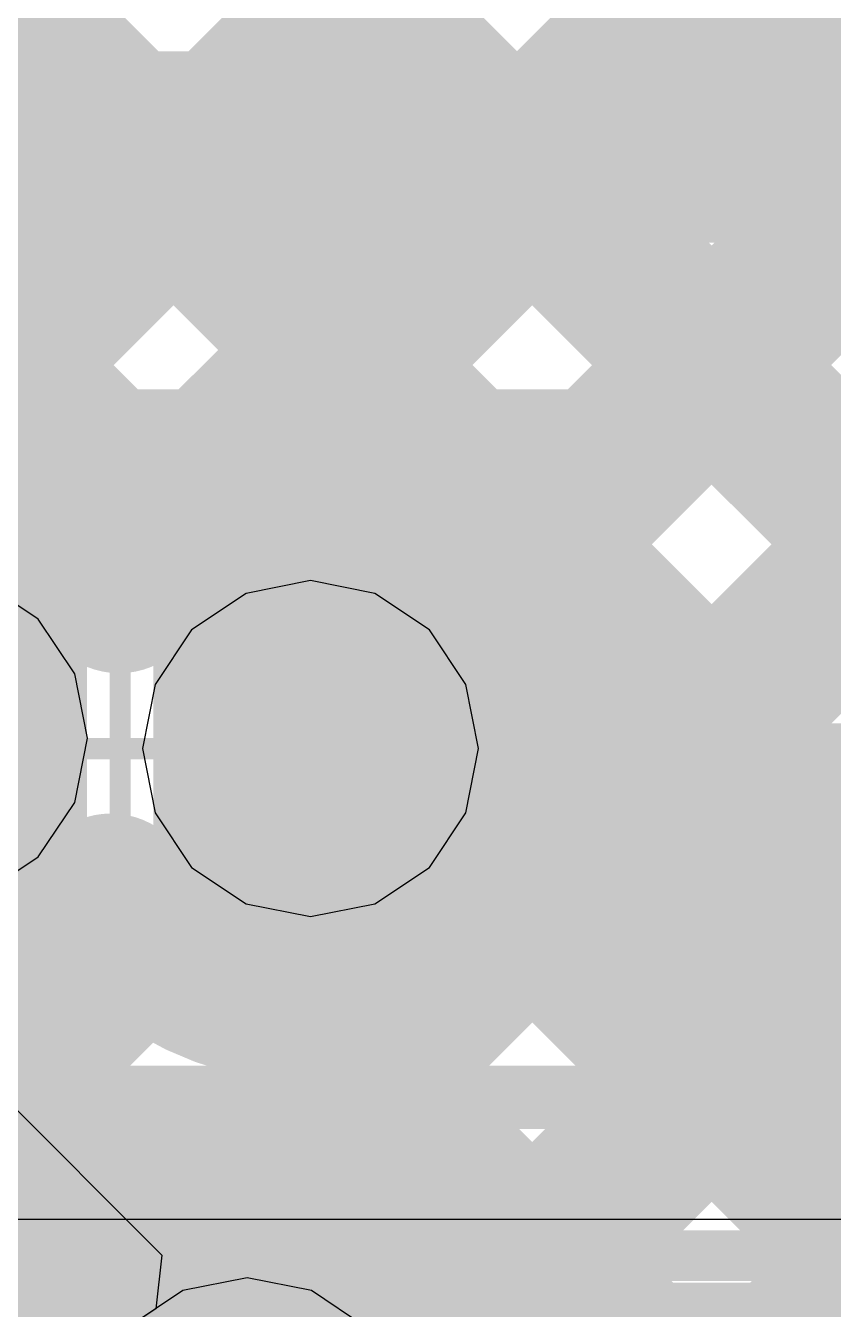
# Model space of a CAD drawing. Header units: millimetres. Extents: x 13 to 259, y -2 to 326.
# Drawn here: x 114.201 to 116.112, y 108.498 to 111.536 of the extents above; entities that cross this region are included whole.
import ezdxf

# ---------------------------------------------------------------- set-up
doc = ezdxf.new("R2010")
doc.units = ezdxf.units.MM
for name, color, linetype in [('BottomLayer', 5, 'Continuous'), ('BottomPaste', 16, 'Continuous'), ('BottomSolder', 6, 'Continuous'), ('ConnectLayer', 7, 'Continuous'), ('DrillDrawing', 1, 'Continuous'), ('Mechanical14', 56, 'Continuous'), ('Mechanical15', 56, 'Continuous'), ('Mechanical16', 56, 'Continuous'), ('MidLayer1', 16, 'Continuous'), ('MidLayer2', 76, 'Continuous'), ('MidLayer3', 90, 'Continuous'), ('MidLayer4', 156, 'Continuous'), ('MidLayer5', 130, 'Continuous'), ('MidLayer6', 216, 'Continuous'), ('MultiLayer', 9, 'Continuous'), ('TopLayer', 1, 'Continuous'), ('TopPaste', 8, 'Continuous'), ('TopSolder', 216, 'Continuous')]:
    doc.layers.add(name, color=color, linetype=linetype)

# ---------------------------------------------------------------- blocks, each defined once
blk = doc.blocks.new('CAPC1005X55N_B_7')
at = {"layer": 'BottomLayer'}
for points in [[(-0.76, -0.31), (-0.14, -0.31), (-0.76, 0.31), (-0.14, 0.31)], [(0.14, -0.31), (0.76, -0.31), (0.14, 0.31), (0.76, 0.31)]]:
    blk.add_solid(points, dxfattribs=at)
at = {"layer": 'BottomPaste'}
for points in [[(-0.76, -0.31), (-0.14, -0.31), (-0.76, 0.31), (-0.14, 0.31)], [(0.14, -0.31), (0.76, -0.31), (0.14, 0.31), (0.76, 0.31)]]:
    blk.add_solid(points, dxfattribs=at)
at = {"layer": 'BottomSolder'}
for points in [[(-0.8616, -0.4116), (-0.0384, -0.4116), (-0.8616, 0.4116), (-0.0384, 0.4116)], [(0.0384, -0.4116), (0.8616, -0.4116), (0.0384, 0.4116), (0.8616, 0.4116)]]:
    blk.add_solid(points, dxfattribs=at)
at = {"layer": 'Mechanical14', "const_width": 0.1}
for points in [[(0.5251, 0.2749), (-0.5249, 0.2749)], [(-0.5249, -0.2751), (-0.5249, 0.2749)], [(0.5251, -0.2751), (0.5251, 0.2749)], [(0.5251, -0.2751), (-0.5249, -0.2751)]]:
    blk.add_lwpolyline(points, dxfattribs=at)
at = {"layer": 'Mechanical14', "const_width": 0.05}
for points in [[(-0.5499, 0.2749, 1), (-0.5, 0.2749, 1)], [(-0.5499, 0.2749, 1), (-0.5, 0.2749, 1)], [(0.5001, 0.2749, 1), (0.55, 0.2749, 1)], [(0.5001, 0.2749, 1), (0.55, 0.2749, 1)], [(-0.5499, -0.2751, 1), (-0.5, -0.2751, 1)], [(-0.5499, -0.2751, 1), (-0.5, -0.2751, 1)], [(0.5001, -0.2751, 1), (0.55, -0.2751, 1)], [(0.5001, -0.2751, 1), (0.55, -0.2751, 1)]]:
    blk.add_lwpolyline(points, format="xyb", close=True, dxfattribs=at)
at = {"layer": 'Mechanical16', "const_width": 0.05}
for points in [[(0, -0.5), (0, 0.5)], [(0.91, 0.46), (-0.91, 0.46)], [(-0.91, -0.46), (-0.91, 0.46)], [(0.91, -0.46), (0.91, 0.46)], [(0.5, 0), (-0.5, 0)], [(0.91, -0.46), (-0.91, -0.46)]]:
    blk.add_lwpolyline(points, dxfattribs=at)
at = {"layer": 'Mechanical16', "const_width": 0.025}
for points in [[(-0.0125, 0.5, 1), (0.0125, 0.5, 1)], [(-0.9225, 0.46, 1), (-0.8975, 0.46, 1)], [(-0.9225, 0.46, 1), (-0.8975, 0.46, 1)], [(0.8975, 0.46, 1), (0.9225, 0.46, 1)], [(0.8975, 0.46, 1), (0.9225, 0.46, 1)], [(-0.5125, 0, 1), (-0.4875, 0, 1)], [(0.4875, 0, 1), (0.5125, 0, 1)], [(-0.9225, -0.46, 1), (-0.8975, -0.46, 1)], [(-0.9225, -0.46, 1), (-0.8975, -0.46, 1)], [(0.8975, -0.46, 1), (0.9225, -0.46, 1)], [(0.8975, -0.46, 1), (0.9225, -0.46, 1)], [(-0.0125, -0.5, 1), (0.0125, -0.5, 1)]]:
    blk.add_lwpolyline(points, format="xyb", close=True, dxfattribs=at)
blk = doc.blocks.new('CAPC1005X55N_B_30')
at = {"layer": 'BottomLayer'}
for points in [[(-0.76, -0.31), (-0.14, -0.31), (-0.76, 0.31), (-0.14, 0.31)], [(0.14, -0.31), (0.76, -0.31), (0.14, 0.31), (0.76, 0.31)]]:
    blk.add_solid(points, dxfattribs=at)
at = {"layer": 'BottomPaste'}
for points in [[(-0.76, -0.31), (-0.14, -0.31), (-0.76, 0.31), (-0.14, 0.31)], [(0.14, -0.31), (0.76, -0.31), (0.14, 0.31), (0.76, 0.31)]]:
    blk.add_solid(points, dxfattribs=at)
at = {"layer": 'BottomSolder'}
for points in [[(-0.8616, -0.4116), (-0.0384, -0.4116), (-0.8616, 0.4116), (-0.0384, 0.4116)], [(0.0384, -0.4116), (0.8616, -0.4116), (0.0384, 0.4116), (0.8616, 0.4116)]]:
    blk.add_solid(points, dxfattribs=at)
at = {"layer": 'Mechanical14', "const_width": 0.1}
for points in [[(-0.5249, -0.2751), (-0.5249, 0.2749)], [(-0.5249, 0.2749), (0.5251, 0.2749)], [(0.5251, -0.2751), (0.5251, 0.2749)], [(-0.5249, -0.2751), (0.5251, -0.2751)]]:
    blk.add_lwpolyline(points, dxfattribs=at)
at = {"layer": 'Mechanical14', "const_width": 0.05}
for points in [[(-0.5499, 0.2749, 1), (-0.5, 0.2749, 1)], [(-0.5499, 0.2749, 1), (-0.5, 0.2749, 1)], [(0.5001, 0.2749, 1), (0.55, 0.2749, 1)], [(0.5001, 0.2749, 1), (0.55, 0.2749, 1)], [(-0.5499, -0.2751, 1), (-0.5, -0.2751, 1)], [(-0.5499, -0.2751, 1), (-0.5, -0.2751, 1)], [(0.5001, -0.2751, 1), (0.55, -0.2751, 1)], [(0.5001, -0.2751, 1), (0.55, -0.2751, 1)]]:
    blk.add_lwpolyline(points, format="xyb", close=True, dxfattribs=at)
at = {"layer": 'Mechanical16', "const_width": 0.05}
for points in [[(0, -0.5), (0, 0.5)], [(-0.91, -0.46), (-0.91, 0.46)], [(-0.91, 0.46), (0.91, 0.46)], [(0.91, -0.46), (0.91, 0.46)], [(-0.5, 0), (0.5, 0)], [(-0.91, -0.46), (0.91, -0.46)]]:
    blk.add_lwpolyline(points, dxfattribs=at)
at = {"layer": 'Mechanical16', "const_width": 0.025}
for points in [[(-0.0125, 0.5, 1), (0.0125, 0.5, 1)], [(-0.9225, 0.46, 1), (-0.8975, 0.46, 1)], [(-0.9225, 0.46, 1), (-0.8975, 0.46, 1)], [(0.8975, 0.46, 1), (0.9225, 0.46, 1)], [(0.8975, 0.46, 1), (0.9225, 0.46, 1)], [(-0.5125, 0, 1), (-0.4875, 0, 1)], [(0.4875, 0, 1), (0.5125, 0, 1)], [(-0.9225, -0.46, 1), (-0.8975, -0.46, 1)], [(-0.9225, -0.46, 1), (-0.8975, -0.46, 1)], [(0.8975, -0.46, 1), (0.9225, -0.46, 1)], [(0.8975, -0.46, 1), (0.9225, -0.46, 1)], [(-0.0125, -0.5, 1), (0.0125, -0.5, 1)]]:
    blk.add_lwpolyline(points, format="xyb", close=True, dxfattribs=at)
blk = doc.blocks.new('RESC1005X40N_143')
at = {"layer": 'Mechanical14', "const_width": 0.1}
for points in [[(-0.5, -0.25), (-0.5, 0.25)], [(-0.5, 0.25), (0.5, 0.25)], [(0.5, -0.25), (0.5, 0.25)], [(-0.5, -0.25), (0.5, -0.25)]]:
    blk.add_lwpolyline(points, dxfattribs=at)
at = {"layer": 'Mechanical14', "const_width": 0.05}
for points in [[(-0.525, 0.25, 1), (-0.475, 0.25, 1)], [(-0.525, 0.25, 1), (-0.475, 0.25, 1)], [(0.475, 0.25, 1), (0.525, 0.25, 1)], [(0.475, 0.25, 1), (0.525, 0.25, 1)], [(-0.525, -0.25, 1), (-0.475, -0.25, 1)], [(-0.525, -0.25, 1), (-0.475, -0.25, 1)], [(0.475, -0.25, 1), (0.525, -0.25, 1)], [(0.475, -0.25, 1), (0.525, -0.25, 1)]]:
    blk.add_lwpolyline(points, format="xyb", close=True, dxfattribs=at)
at = {"layer": 'Mechanical15', "const_width": 0.05}
for points in [[(0, -0.5), (0, 0.5)], [(-0.91, -0.46), (-0.91, 0.46)], [(-0.91, 0.46), (0.91, 0.46)], [(0.91, -0.46), (0.91, 0.46)], [(-0.5, 0), (0.5, 0)], [(-0.91, -0.46), (0.91, -0.46)]]:
    blk.add_lwpolyline(points, dxfattribs=at)
at = {"layer": 'Mechanical15'}
for points, const_width in [([(-0.0125, 0.5, 1), (0.0125, 0.5, 1)], 0.025), ([(-0.9225, 0.46, 1), (-0.8975, 0.46, 1)], 0.025), ([(-0.9225, 0.46, 1), (-0.8975, 0.46, 1)], 0.025), ([(0.8975, 0.46, 1), (0.9225, 0.46, 1)], 0.025), ([(0.8975, 0.46, 1), (0.9225, 0.46, 1)], 0.025), ([(0.35, 0, 1), (-0.35, 0, 1)], 0.05), ([(-0.5125, 0, 1), (-0.4875, 0, 1)], 0.025), ([(-0.3625, 0, 1), (-0.3375, 0, 1)], 0.025), ([(0.3375, 0, 1), (0.3625, 0, 1)], 0.025), ([(0.4875, 0, 1), (0.5125, 0, 1)], 0.025), ([(-0.9225, -0.46, 1), (-0.8975, -0.46, 1)], 0.025), ([(-0.9225, -0.46, 1), (-0.8975, -0.46, 1)], 0.025), ([(0.8975, -0.46, 1), (0.9225, -0.46, 1)], 0.025), ([(0.8975, -0.46, 1), (0.9225, -0.46, 1)], 0.025), ([(-0.0125, -0.5, 1), (0.0125, -0.5, 1)], 0.025)]:
    blk.add_lwpolyline(points, format="xyb", close=True, dxfattribs=dict(at, const_width=const_width))
at = {"layer": 'TopLayer'}
for points in [[(-0.18, -0.31), (-0.18, 0.31), (-0.76, -0.31), (-0.76, 0.31)], [(0.76, -0.31), (0.76, 0.31), (0.18, -0.31), (0.18, 0.31)]]:
    blk.add_solid(points, dxfattribs=at)
at = {"layer": 'TopPaste'}
for points in [[(-0.18, -0.31), (-0.18, 0.31), (-0.76, -0.31), (-0.76, 0.31)], [(0.76, -0.31), (0.76, 0.31), (0.18, -0.31), (0.18, 0.31)]]:
    blk.add_solid(points, dxfattribs=at)
at = {"layer": 'TopSolder'}
for points in [[(-0.0784, -0.4116), (-0.0784, 0.4116), (-0.8616, -0.4116), (-0.8616, 0.4116)], [(0.8616, -0.4116), (0.8616, 0.4116), (0.0784, -0.4116), (0.0784, 0.4116)]]:
    blk.add_solid(points, dxfattribs=at)

msp = doc.modelspace()

# ---------------------------------------------------------------- linework, layer by layer
at = {"layer": 'BottomLayer', "const_width": 0.25}
msp.add_lwpolyline([(114.75, 109.825, 1), (115, 109.825, 1)], format="xyb", close=True, dxfattribs=at)
at = {"layer": 'BottomSolder', "const_width": 0.3516}
for points in [[(113.7742, 109.85, 1), (114.1258, 109.85, 1)], [(114.6992, 109.825, 1), (115.0508, 109.825, 1)]]:
    msp.add_lwpolyline(points, format="xyb", close=True, dxfattribs=at)
at = {"layer": 'ConnectLayer'}
for p, q in [((114.2312, 110.1312), (114.1022, 110.2174)), ((114.875, 110.2226), (114.7229, 110.1924)), ((115.0272, 110.1924), (114.875, 110.2226)), ((114.7229, 110.1924), (114.5939, 110.1062)), ((115.1562, 110.1062), (115.0272, 110.1924)), ((114.3174, 110.0022), (114.2312, 110.1312)), ((114.5939, 110.1062), (114.5077, 109.9772)), ((115.2424, 109.9772), (115.1562, 110.1062)), ((114.3477, 109.85), (114.3174, 110.0022)), ((114.5077, 109.9772), (114.4774, 109.825)), ((115.2727, 109.825), (115.2424, 109.9772)), ((114.3174, 109.6978), (114.3477, 109.85)), ((114.4774, 109.825), (114.5077, 109.6728)), ((115.2424, 109.6728), (115.2727, 109.825)), ((114.2312, 109.5688), (114.3174, 109.6978)), ((114.5077, 109.6728), (114.5939, 109.5438)), ((115.1562, 109.5438), (115.2424, 109.6728)), ((114.1022, 109.4826), (114.2312, 109.5688)), ((114.5939, 109.5438), (114.7229, 109.4576)), ((115.0272, 109.4576), (115.1562, 109.5438)), ((113.6977, 109.4524), (114.5233, 108.6267)), ((114.7229, 109.4576), (114.875, 109.4274)), ((114.875, 109.4274), (115.0272, 109.4576)), ((110.172, 108.7113), (120.5809, 108.7113)), ((114.5233, 108.6267), (114.509, 108.4997)), ((114.725, 108.5727), (114.5729, 108.5424)), ((114.725, 108.5727), (114.5729, 108.5424)), ((114.8772, 108.5424), (114.725, 108.5727)), ((114.8772, 108.5424), (114.725, 108.5727)), ((114.5729, 108.5424), (114.4439, 108.4562)), ((114.5729, 108.5424), (114.4439, 108.4562)), ((115.0062, 108.4562), (114.8772, 108.5424)), ((115.0062, 108.4562), (114.8772, 108.5424)), ((114.509, 108.4997), (114.4439, 108.4562))]:
    msp.add_line(p, q, dxfattribs=at)
at = {"layer": 'ConnectLayer', "const_width": 0.4}
for points in [[(114.5766, 110.334), (122.7869, 118.5443)], [(113.8195, 110.4254), (121.7333, 118.3392)], [(113.8195, 110.4254), (121.7333, 118.3392)], [(114.5766, 110.334), (122.2374, 117.9948)], [(113.4215, 110.876), (119.8753, 117.3297)], [(113.4215, 110.876), (119.8753, 117.3297)], [(107.7429, 117.1166), (114.5453, 110.3142)], [(107.7429, 117.1166), (114.5453, 110.3142)], [(108.6326, 117.0754), (118.4833, 107.2248)], [(115.3123, 110.2211), (119.6722, 114.581)], [(115.3123, 110.2211), (119.6722, 114.581)], [(115.244, 108.4557), (121.2932, 114.505)], [(115.244, 108.4557), (120.9624, 114.1742)], [(114.7043, 108.7646), (120.076, 114.1363)], [(114.7043, 108.7646), (120.076, 114.1363)], [(115.4599, 107.8231), (121.7545, 114.1178)], [(112.8566, 113.7), (118.6144, 107.9421)], [(115.4599, 107.8231), (121.3446, 113.7079)], [(113.7423, 113.6628), (136.8298, 90.5753)], [(113.8263, 113.5788), (136.8298, 90.5753)], [(113.4601, 113.0964), (118.6144, 107.9421)], [(112.773, 112.935), (118.4833, 107.2248)], [(103.5331, 111.275), (118.7836, 111.275)], [(113.5845, 111.275), (114.5453, 110.3142)], [(113.8195, 110.4254), (114.6691, 111.275)], [(114.433, 111.275), (116.293, 109.415)], [(114.5766, 110.334), (115.5177, 111.275)], [(115.2815, 111.275), (117.1416, 109.415)], [(115.3123, 110.2211), (116.3662, 111.275)], [(115.3547, 109.415), (117.2147, 111.275)], [(116.1301, 111.275), (117.9901, 109.415)], [(116.2032, 109.415), (118.0632, 111.275)], [(112.2356, 110.0783), (114.1351, 108.1789)], [(112.2356, 110.0783), (114.1351, 108.1789)], [(115.3643, 109.4952), (120.2376, 104.622)], [(115.3643, 109.4952), (120.2376, 104.622)], [(115.3643, 109.4952), (115.4445, 109.415)], [(114.3486, 109.415), (114.4508, 109.415)], [(115.2993, 109.415), (118.4765, 109.415)], [(113.5285, 108.4373), (114.4789, 109.3878)], [(113.5285, 108.4373), (114.4789, 109.3878)], [(113.9004, 109.2621), (114.4602, 108.7022)], [(113.9004, 109.2621), (114.4602, 108.7022)], [(114.7658, 109.2452), (120.8708, 103.1402)], [(114.7658, 109.2452), (120.8708, 103.1402)]]:
    msp.add_lwpolyline(points, dxfattribs=at)
at = {"layer": 'ConnectLayer', "const_width": 0.2}
for points in [[(114.333, 111.275, 1), (114.533, 111.275, 1)], [(114.5691, 111.275, 1), (114.7691, 111.275, 1)], [(115.1816, 111.275, 1), (115.3815, 111.275, 1)], [(115.4177, 111.275, 1), (115.6177, 111.275, 1)], [(116.0301, 111.275, 1), (116.2301, 111.275, 1)], [(114.4453, 110.3142, 1), (114.6453, 110.3142, 1)], [(114.4453, 110.3142, 1), (114.6453, 110.3142, 1)], [(114.4453, 110.3142, 1), (114.6453, 110.3142, 1)], [(114.4766, 110.334, 1), (114.6766, 110.334, 1)], [(114.4766, 110.334, 1), (114.6766, 110.334, 1)], [(114.4766, 110.334, 1), (114.6766, 110.334, 1)], [(114.3224, 110.2035, 1), (114.5224, 110.2035, 1)], [(114.3224, 110.2035, 1), (114.5224, 110.2035, 1)], [(114.3224, 110.2035, 1), (114.5224, 110.2035, 1)], [(114.3224, 110.2035, 1), (114.5224, 110.2035, 1)], [(114.3224, 110.2035, 1), (114.5224, 110.2035, 1)], [(114.3224, 110.2035, 1), (114.5224, 110.2035, 1)], [(115.2123, 110.2211, 1), (115.4123, 110.2211, 1)], [(115.2123, 110.2211, 1), (115.4123, 110.2211, 1)], [(115.2123, 110.2211, 1), (115.4123, 110.2211, 1)], [(115.365, 109.825, 1), (115.565, 109.825, 1)], [(115.365, 109.825, 1), (115.565, 109.825, 1)], [(115.365, 109.825, 1), (115.565, 109.825, 1)], [(115.365, 109.825, 1), (115.565, 109.825, 1)], [(115.365, 109.825, 1), (115.565, 109.825, 1)], [(115.365, 109.825, 1), (115.565, 109.825, 1)], [(115.2643, 109.4952, 1), (115.4643, 109.4952, 1)], [(115.2643, 109.4952, 1), (115.4643, 109.4952, 1)], [(115.2643, 109.4952, 1), (115.4643, 109.4952, 1)], [(114.3027, 109.4715, 1), (114.5027, 109.4715, 1)], [(114.3027, 109.4715, 1), (114.5027, 109.4715, 1)], [(114.3027, 109.4715, 1), (114.5027, 109.4715, 1)], [(114.3027, 109.4715, 1), (114.5027, 109.4715, 1)], [(114.3027, 109.4715, 1), (114.5027, 109.4715, 1)], [(114.2486, 109.415, 1), (114.4486, 109.415, 1)], [(114.2486, 109.415, 1), (114.4486, 109.415, 1)], [(114.3508, 109.415, 1), (114.5508, 109.415, 1)], [(115.1993, 109.415, 1), (115.3993, 109.415, 1)], [(115.1993, 109.415, 1), (115.3993, 109.415, 1)], [(115.2547, 109.415, 1), (115.4547, 109.415, 1)], [(115.3445, 109.415, 1), (115.5445, 109.415, 1)], [(116.1032, 109.415, 1), (116.3032, 109.415, 1)], [(116.193, 109.415, 1), (116.393, 109.415, 1)], [(114.3789, 109.3878, 1), (114.5789, 109.3878, 1)], [(114.3789, 109.3878, 1), (114.5789, 109.3878, 1)], [(114.6658, 109.2452, 1), (114.8658, 109.2452, 1)], [(114.6658, 109.2452, 1), (114.8658, 109.2452, 1)], [(114.6043, 108.7646, 1), (114.8043, 108.7646, 1)], [(114.6043, 108.7646, 1), (114.8043, 108.7646, 1)], [(114.3602, 108.7022, 1), (114.5602, 108.7022, 1)], [(114.3602, 108.7022, 1), (114.5602, 108.7022, 1)], [(115.144, 108.4557, 1), (115.344, 108.4557, 1)], [(115.144, 108.4557, 1), (115.344, 108.4557, 1)]]:
    msp.add_lwpolyline(points, format="xyb", close=True, dxfattribs=at)
at = {"layer": 'ConnectLayer', "const_width": 0.4}
for points in [[(114.4027, 109.4715, -2.875262), (114.4224, 110.2035)], [(114.4027, 109.4715, -2.875262), (114.4224, 110.2035)], [(113.3729, 109.9727, -0.644423), (114.4224, 110.2035)], [(114.4224, 110.2035, -0.700838), (115.465, 109.825)], [(114.4224, 110.2035, -0.700838), (115.465, 109.825)], [(114.4224, 110.2035, -0.700838), (115.465, 109.825)], [(115.465, 109.825, -0.721179), (114.4027, 109.4715)], [(115.465, 109.825, -0.721179), (114.4027, 109.4715)], [(115.465, 109.825, -0.194475), (115.2993, 109.415)], [(114.4027, 109.4715, -0.033167), (114.3486, 109.415)], [(114.3385, 107.7293, -1.55574), (115.315, 108.175)], [(114.3385, 107.7293, -1.55574), (115.315, 108.175)]]:
    msp.add_lwpolyline(points, format="xyb", dxfattribs=at)
at = {"layer": 'DrillDrawing', "const_width": 0.0508}
for points in [[(114.748, 109.952), (114.748, 110.079)], [(114.748, 110.079), (115.002, 110.079)], [(115.002, 109.952), (115.002, 110.079)], [(114.077, 109.977), (114.204, 109.977)], [(114.204, 109.723), (114.204, 109.977)], [(114.621, 109.698), (114.621, 109.952)], [(114.621, 109.952), (114.748, 109.952)], [(115.002, 109.952), (115.129, 109.952)], [(115.129, 109.698), (115.129, 109.952)], [(114.077, 109.723), (114.204, 109.723)], [(114.621, 109.698), (114.748, 109.698)], [(114.748, 109.571), (114.748, 109.698)], [(115.002, 109.698), (115.129, 109.698)], [(115.002, 109.571), (115.002, 109.698)], [(114.748, 109.571), (115.002, 109.571)]]:
    msp.add_lwpolyline(points, dxfattribs=at)
at = {"layer": 'DrillDrawing', "const_width": 0.0254}
for points in [[(114.7353, 110.079, 1), (114.7607, 110.079, 1)], [(114.7353, 110.079, 1), (114.7607, 110.079, 1)], [(114.9893, 110.079, 1), (115.0147, 110.079, 1)], [(114.9893, 110.079, 1), (115.0147, 110.079, 1)], [(114.1913, 109.977, 1), (114.2167, 109.977, 1)], [(114.1913, 109.977, 1), (114.2167, 109.977, 1)], [(114.6083, 109.952, 1), (114.6337, 109.952, 1)], [(114.6083, 109.952, 1), (114.6337, 109.952, 1)], [(114.7353, 109.952, 1), (114.7607, 109.952, 1)], [(114.7353, 109.952, 1), (114.7607, 109.952, 1)], [(114.9893, 109.952, 1), (115.0147, 109.952, 1)], [(114.9893, 109.952, 1), (115.0147, 109.952, 1)], [(115.1163, 109.952, 1), (115.1417, 109.952, 1)], [(115.1163, 109.952, 1), (115.1417, 109.952, 1)], [(114.1913, 109.723, 1), (114.2167, 109.723, 1)], [(114.1913, 109.723, 1), (114.2167, 109.723, 1)], [(114.6083, 109.698, 1), (114.6337, 109.698, 1)], [(114.6083, 109.698, 1), (114.6337, 109.698, 1)], [(114.7353, 109.698, 1), (114.7607, 109.698, 1)], [(114.7353, 109.698, 1), (114.7607, 109.698, 1)], [(114.9893, 109.698, 1), (115.0147, 109.698, 1)], [(114.9893, 109.698, 1), (115.0147, 109.698, 1)], [(115.1163, 109.698, 1), (115.1417, 109.698, 1)], [(115.1163, 109.698, 1), (115.1417, 109.698, 1)], [(114.7353, 109.571, 1), (114.7607, 109.571, 1)], [(114.7353, 109.571, 1), (114.7607, 109.571, 1)], [(114.9893, 109.571, 1), (115.0147, 109.571, 1)], [(114.9893, 109.571, 1), (115.0147, 109.571, 1)]]:
    msp.add_lwpolyline(points, format="xyb", close=True, dxfattribs=at)
at = {"layer": 'MidLayer1', "const_width": 0.25}
msp.add_lwpolyline([(114.75, 109.825, 1), (115, 109.825, 1)], format="xyb", close=True, dxfattribs=at)
at = {"layer": 'MidLayer2'}
for points, const_width in [([(115.725, 111.625), (115.725, 116.8644)], 0.3), ([(113.95, 109.85), (115.725, 111.625)], 0.3), ([(114.45, 109.4), (114.875, 109.825)], 0.12), ([(114.875, 109.825), (116.225, 109.825)], 0.12), ([(113.5786, 109.4), (114.45, 109.4)], 0.12)]:
    msp.add_lwpolyline(points, dxfattribs=dict(at, const_width=const_width))
for points, const_width in [([(115.65, 111.625, 1), (115.8, 111.625, 1)], 0.15), ([(115.65, 111.625, 1), (115.8, 111.625, 1)], 0.15), ([(114.75, 109.825, 1), (115, 109.825, 1)], 0.25), ([(114.845, 109.825, 1), (114.905, 109.825, 1)], 0.06), ([(114.845, 109.825, 1), (114.905, 109.825, 1)], 0.06), ([(114.42, 109.4, 1), (114.48, 109.4, 1)], 0.06), ([(114.42, 109.4, 1), (114.48, 109.4, 1)], 0.06)]:
    msp.add_lwpolyline(points, format="xyb", close=True, dxfattribs=dict(at, const_width=const_width))
at = {"layer": 'MidLayer3'}
for points, const_width in [([(114.75, 109.825, 1), (115, 109.825, 1)], 0.25), ([(114.2625, 109, 1), (114.3375, 109, 1)], 0.075), ([(114.27, 109, 1), (114.33, 109, 1)], 0.06)]:
    msp.add_lwpolyline(points, format="xyb", close=True, dxfattribs=dict(at, const_width=const_width))
for points, const_width in [([(113.9047, 109), (114.3, 109)], 0.12), ([(114.3, 109), (119.225, 109)], 0.15), ([(112.6203, 108.625), (118.8778, 108.625)], 0.12)]:
    msp.add_lwpolyline(points, dxfattribs=dict(at, const_width=const_width))
at = {"layer": 'MidLayer4', "const_width": 0.15}
for points in [[(111.325, 111.0971), (124.2344, 111.0971)], [(112.9, 110.6), (124.3213, 110.6)]]:
    msp.add_lwpolyline(points, dxfattribs=at)
at = {"layer": 'MidLayer4', "const_width": 0.25}
msp.add_lwpolyline([(114.75, 109.825, 1), (115, 109.825, 1)], format="xyb", close=True, dxfattribs=at)
at = {"layer": 'MidLayer5', "const_width": 0.25}
msp.add_lwpolyline([(114.75, 109.825, 1), (115, 109.825, 1)], format="xyb", close=True, dxfattribs=at)
at = {"layer": 'MidLayer6', "const_width": 0.25}
msp.add_lwpolyline([(114.75, 109.825, 1), (115, 109.825, 1)], format="xyb", close=True, dxfattribs=at)
at = {"layer": 'MultiLayer', "const_width": 0.25}
msp.add_lwpolyline([(114.75, 109.825, 1), (115, 109.825, 1)], format="xyb", close=True, dxfattribs=at)
at = {"layer": 'TopLayer', "const_width": 0.25}
msp.add_lwpolyline([(114.75, 109.825, 1), (115, 109.825, 1)], format="xyb", close=True, dxfattribs=at)
at = {"layer": 'TopSolder', "const_width": 0.3516}
for points in [[(113.7742, 109.85, 1), (114.1258, 109.85, 1)], [(114.6992, 109.825, 1), (115.0508, 109.825, 1)]]:
    msp.add_lwpolyline(points, format="xyb", close=True, dxfattribs=at)

# ---------------------------------------------------------------- block references
for name, p, rotation in [('RESC1005X40N_143', (114.425, 109.825), 360), ('CAPC1005X55N_B_30', (114.275, 108.175), 360), ('CAPC1005X55N_B_7', (115.6, 107.7), 270)]:
    msp.add_blockref(name, p, dxfattribs=dict(rotation=rotation))

doc.saveas('drawing.dxf')
